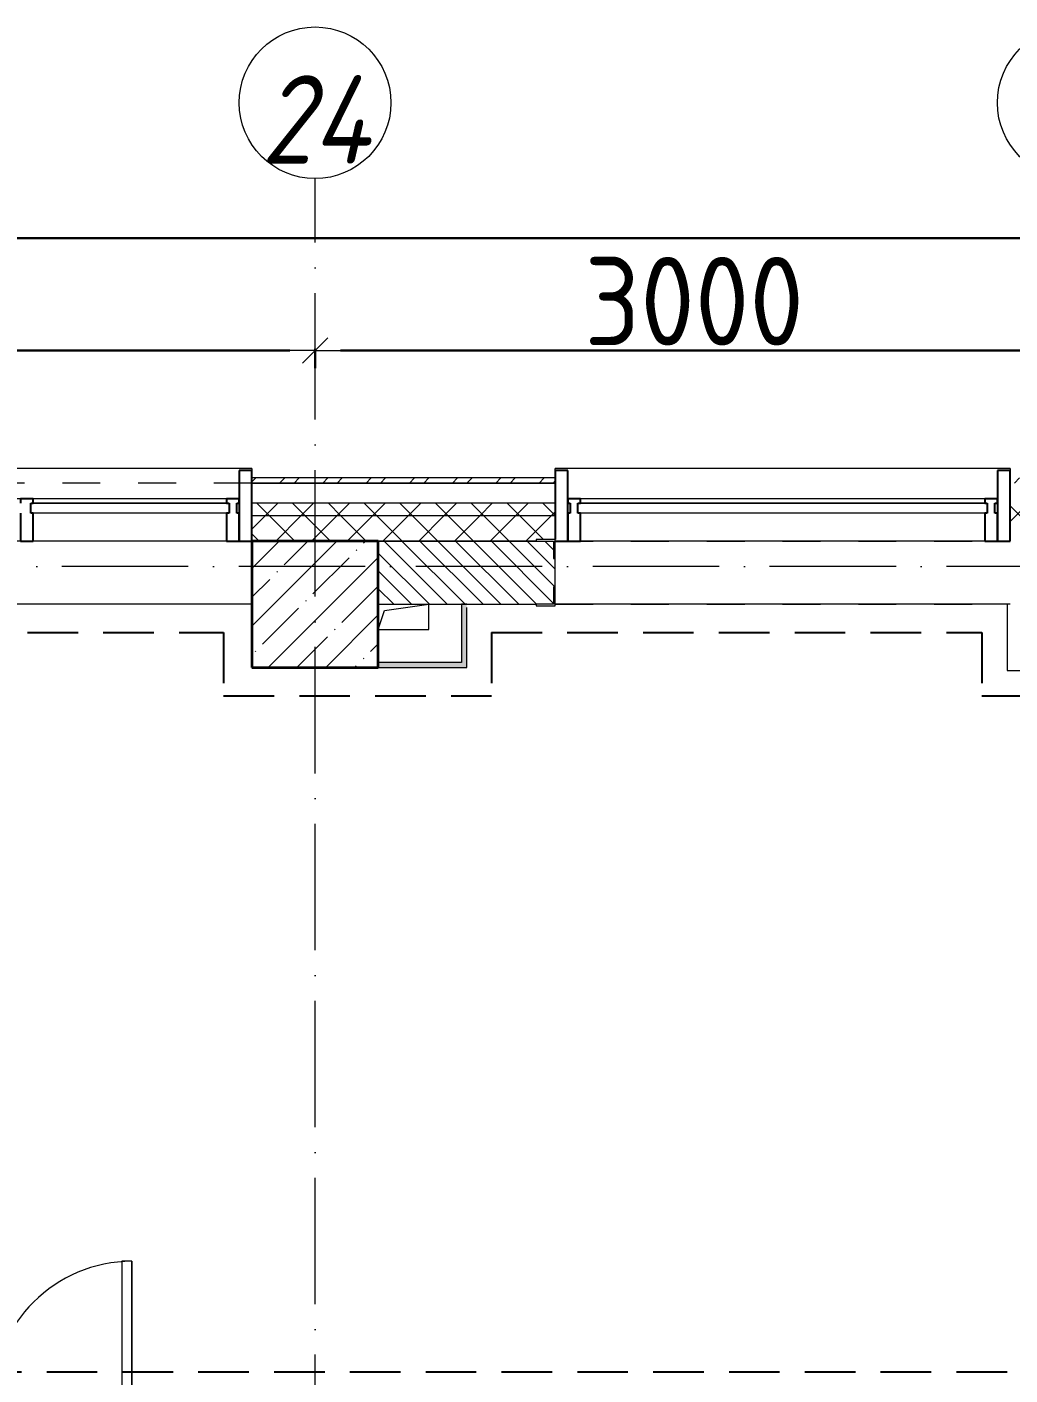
# Model space of a CAD drawing. Header units: millimetres. Extents: x -213536 to 1564669, y -45299 to 942238.
# Drawn here: x 242506 to 246396, y 220815 to 226150 of the extents above; entities that cross this region are included whole.
import ezdxf

# ---------------------------------------------------------------- set-up
doc = ezdxf.new("R2010")
doc.units = ezdxf.units.MM
for name, pattern in [('50_200_ШТРИХ_1Т_ш5_п1_п1_', [700, 500, -100, 0, -100]), ('Штрих короткий', [300, 150, -150]), ('Штриховая _2 мм - 1 мм_', [300, 200, -100])]:
    doc.linetypes.add(name, pattern=pattern)
for name, color, linetype, lineweight in [('0-1', 7, 'Continuous', 5), ('0-2', 7, 'Continuous', 9), ('Двери', 7, 'Continuous', 9), ('Импосты витража', 7, 'Continuous', 9), ('Импосты витража-1', 7, 'Continuous', 25), ('Несущие колонны', 7, 'Continuous', 9), ('Несущие колонны-1', 7, 'Continuous', 35), ('Обобщенные модели', 7, 'Continuous', 9), ('Общие ребра', 7, 'Continuous', 9), ('Окна', 7, 'Continuous', 9), ('Оси', 7, 'Continuous', 9), ('Оси-1', 7, 'Continuous', 20), ('Оси-2', 7, '50_200_ШТРИХ_1Т_ш5_п1_п1_', 9), ('Остекление-1', 7, 'Continuous', 9), ('Перемычка-1', 7, 'Штрих короткий', 9), ('Размеры', 7, 'Continuous', 15), ('Стены', 7, 'Continuous', 9), ('Стены-1', 7, 'Continuous', 13), ('Штриховка разреза-1', 7, 'Continuous', 9), ('Элементы узлов', 7, 'Continuous', 9)]:
    doc.layers.add(name, color=color, linetype=linetype, lineweight=lineweight)
doc.layers.add('СТ-1_1', color=7, linetype='Штриховая _2 мм - 1 мм_', lineweight=90, true_color=0x888888)
doc.layers.add('Штриховка разреза-3', color=7, linetype='Continuous', lineweight=9, true_color=0x0080ff)
doc.layers.get('0-2').off()
doc.styles.add('ISOCPEUR_I_1', font='isocpeui.ttf', dxfattribs={"width": 0.85, "height": 2.5})
doc.styles.add('СПДС', font='isocpeur.ttf', dxfattribs={"width": 0.9})
doc.dimstyles.new('Размера А3', dxfattribs={"dimtxt": 200, "dimasz": 100, "dimexe": 70, "dimexo": 100, "dimgap": 20, "dimtad": 1, "dimdec": 0, "dimrnd": 10, "dimzin": 0, "dimdsep": 46, "dimtxsty": 'СПДС', "dimblk": 'ARROWHEAD_6', "dimcen": 1, "dimclrd": 256, "dimclre": 256, "dimclrt": 256, "dimazin": 0, "dimtfac": 1, "dimtdec": 0, "dimtmove": 2, "dimatfit": 3, "dimfxl": 1, "dimtolj": 1, "dimtzin": 0, "dimarcsym": 0})
pattern_1 = [(45, (0, 0), (-70.71068, 70.71068), []), (135, (0, 0), (-70.71068, -70.71068), [])]

# ---------------------------------------------------------------- blocks, each defined once
blk = doc.blocks.new('Проем_Дверь_Прямоугольный - 1800х2700h_оконные проемы-25805030-АИ2_02_План отделки стен 2-го этажа _Часть 2_')
at = {"layer": 'Перемычка-1'}
for p, q in [((900, 125), (-900, 125)), ((900, -125), (-900, -125))]:
    blk.add_line(p, q, dxfattribs=at)
blk = doc.blocks.new('PNS_Панель прямоугольная1 - Нр_Стекло - 40мм-25293744-АИ2_02_План отделки стен 2-го этажа _Часть 2_')
at = {"layer": 'Остекление-1'}
for p, q in [((-800, 40), (800, 40)), ((-810, 0), (810, 0)), ((800, 0), (-800, 0))]:
    blk.add_line(p, q, dxfattribs=at)
blk = doc.blocks.new('Прямоугольный импост - Импост структурный с накладкой - 150мм-25651488-АИ2_02_План отделки стен 2-го этажа _Часть 2_')
at = {"layer": 'Импосты витража'}
for p, q in [((44650, -100), (46250, -100)), ((44650, -267), (46250, -267))]:
    blk.add_line(p, q, dxfattribs=at)
blk = doc.blocks.new('Прямоугольный импост - Импост структурный с накладкой - 150мм-25651501-АИ2_02_План отделки стен 2-го этажа _Часть 2_')
at = {"layer": 'Импосты витража-1'}
for p, q in [((-25, 0), (-25, 17)), ((-25, 17), (25, 17)), ((-15, 0), (-25, 0)), ((-15, -40), (-15, 0)), ((25, 0), (15, 0)), ((15, 0), (15, -40)), ((25, 17), (25, 0)), ((-25, -150), (-25, -40)), ((-25, -40), (-15, -40)), ((15, -40), (25, -40)), ((25, -40), (25, -150)), ((25, -150), (-25, -150))]:
    blk.add_line(p, q, dxfattribs=at)
blk = doc.blocks.new('Прямоугольный импост - Откос НВФ_50х280 мм-25995271-АИ2_02_План отделки стен 2-го этажа _Часть 2_')
at = {"layer": 'Импосты витража-1'}
for p, q in [((-50, 130), (0, 130)), ((-50, -150), (-50, 130)), ((0, 130), (0, -144)), ((0, -150), (-50, -150))]:
    blk.add_line(p, q, dxfattribs=at)
blk = doc.blocks.new('Прямоугольный импост - Откос НВФ_50х280 мм-V163-АИ2_02_План отделки стен 2-го этажа _Часть 2_')
at = {"layer": 'Импосты витража-1'}
for p, q in [((0, 130), (-50, 130)), ((-50, 130), (-50, -150)), ((0, -150), (0, 130)), ((-50, -150), (0, -150))]:
    blk.add_line(p, q, dxfattribs=at)
blk = doc.blocks.new('PNS_Панель прямоугольная1 - Нр_Стекло - 40мм-25374206-АИ2_02_План отделки стен 2-го этажа _Часть 2_')
at = {"layer": 'Остекление-1'}
for p, q in [((-382.5, 40), (382.5, 40)), ((-392.5, 0), (392.5, 0)), ((382.5, 0), (-382.5, 0))]:
    blk.add_line(p, q, dxfattribs=at)
blk = doc.blocks.new('Прямоугольный импост - Импост структурный с накладкой - 150мм-25669420-АИ2_02_План отделки стен 2-го этажа _Часть 2_')
at = {"layer": 'Импосты витража'}
for p, q in [((74850, -100), (75615, -100)), ((74850, -267), (75615, -267))]:
    blk.add_line(p, q, dxfattribs=at)
blk = doc.blocks.new('Прямоугольный импост - Импост структурный с накладкой - 150мм-25647644-АИ2_02_План отделки стен 2-го этажа _Часть 2_')
at = {"layer": 'Импосты витража-1'}
for p, q in [((-25, 0), (-25, 17)), ((-25, 17), (25, 17)), ((-15, 0), (-25, 0)), ((-15, -40), (-15, 0)), ((25, 0), (15, 0)), ((15, 0), (15, -40)), ((25, 17), (25, 0)), ((-25, -150), (-25, -40)), ((-25, -40), (-15, -40)), ((15, -40), (25, -40)), ((25, -40), (25, -150)), ((25, -150), (-25, -150))]:
    blk.add_line(p, q, dxfattribs=at)
blk = doc.blocks.new('Прямоугольный импост - Импост структурный с накладкой - 150мм-25647633-АИ2_02_План отделки стен 2-го этажа _Часть 2_')
at = {"layer": 'Импосты витража-1'}
for p, q in [((-25, 0), (-25, 17)), ((-25, 17), (25, 17)), ((-15, 0), (-25, 0)), ((-15, -40), (-15, 0)), ((25, 17), (25, 0)), ((-25, -150), (-25, -40)), ((-25, -40), (-15, -40)), ((25, -40), (25, -150)), ((25, -150), (-25, -150))]:
    blk.add_line(p, q, dxfattribs=at)
blk = doc.blocks.new('Прямоугольный импост - Откос НВФ_50х280 мм-V153-АИ2_02_План отделки стен 2-го этажа _Часть 2_')
at = {"layer": 'Импосты витража-1'}
for p, q in [((0, 130), (-50, 130)), ((-50, 130), (-50, -150)), ((0, -150), (0, 130)), ((-50, -150), (0, -150))]:
    blk.add_line(p, q, dxfattribs=at)
blk = doc.blocks.new('Проем_Дверь_Прямоугольный - 5500х2700h_оконные проемы-30617494-АИ2_02_План отделки стен 2-го этажа _Часть 2_')
at = {"layer": 'Перемычка-1'}
for p, q in [((2750, 115), (-2750, 115)), ((2750, -115), (-2750, -115))]:
    blk.add_line(p, q, dxfattribs=at)
blk = doc.blocks.new('Дверь_Витражная_СКБ_2Ст2 - ДВВ_ДАО_СОШ_Классы-V176-АИ2_02_План отделки стен 2-го этажа _Часть 2_')
at = {"layer": 'Двери'}
for p, q in [((-775, 1035), (-775, 35)), ((775, 585), (775, 35))]:
    blk.add_line(p, q, dxfattribs=at)
for centre, radius, start, end in [((-775, 35), 1000, 360, 90), ((775, 35), 550, 90, 180)]:
    blk.add_arc(centre, radius, start, end, dxfattribs=at)
at = {"layer": 'Элементы узлов'}
for p, q in [((-713, 1035), (-753, 1035)), ((-753, 1035), (-753, 35)), ((-713, 35), (-713, 1035)), ((775, 585), (735, 585)), ((735, 585), (735, 35)), ((775, 35), (775, 585)), ((-825, 35), (-825, -35)), ((-775, 35), (-825, 35)), ((-775, 35), (-825, 35)), ((-825, 35), (-825, -35)), ((-775, -35), (-775, 35)), ((-775, -35), (-775, 35)), ((-753, 35), (-713, 35)), ((735, 35), (775, 35)), ((775, -35), (775, 35)), ((775, 35), (825, 35)), ((775, 35), (775, -35)), ((825, 35), (775, 35)), ((825, 35), (825, -35)), ((825, -35), (825, 35)), ((-825, -35), (-775, -35)), ((-825, -35), (-775, -35)), ((825, -35), (775, -35)), ((775, -35), (825, -35))]:
    blk.add_line(p, q, dxfattribs=at)
blk = doc.blocks.new('Фахверк_СКБ_Уголок - 250_2700-27497298-АИ2_02_План отделки стен 2-го этажа _Часть 2_')
at = {"layer": 'Обобщенные модели'}
for p, q in [((200, 181), (125, 181)), ((125, 181), (125, 106)), ((131, 106), (131, 175)), ((131, 175), (200, 175)), ((200, 175), (200, 181)), ((125, 106), (131, 106)), ((131, -6), (125, -6)), ((125, -6), (125, -81)), ((131, -75), (131, -6)), ((125, -81), (200, -81)), ((200, -75), (131, -75)), ((200, -81), (200, -75))]:
    blk.add_line(p, q, dxfattribs=at)
blk = doc.blocks.new('AR_Отверстие прямоугольное _в плите_ - AR_Отверстие прямоугольное _в плите_-V209-АИ2_02_План отделки стен 2-го этажа _Часть 2_')
at = {"layer": 'Обобщенные модели'}
for p, q in [((-100, -50), (-75, 25)), ((-75, 25), (100, 50)), ((100, -50), (100, 50)), ((-100, -50), (100, -50))]:
    blk.add_line(p, q, dxfattribs=at)
blk = doc.blocks.new('Отлив_СКБ - Отлив витража_120_НВФ-31885513-АИ2_02_План отделки стен 2-го этажа _Часть 2_')
at = {"layer": 'Окна'}
for p, q in [((0, 113), (0, 120)), ((7800, 120), (0, 120)), ((7800, 120), (7800, 113)), ((50, 2), (7750, 2))]:
    blk.add_line(p, q, dxfattribs=at)
blk = doc.blocks.new('Отлив_СКБ - Отлив витража_120_НВФ-31885689-АИ2_02_План отделки стен 2-го этажа _Часть 2_')
at = {"layer": 'Окна'}
for p, q in [((0, 113), (0, 120)), ((1800, 120), (0, 120)), ((1800, 120), (1800, 113)), ((50, 2), (1750, 2))]:
    blk.add_line(p, q, dxfattribs=at)
blk = doc.blocks.new('0125-Р-ОО-Ш2-АР-о_23_10_2024_rvt-1-АИ2_02_План отделки стен 2-го этажа _Часть 2_')
at = {"layer": 'Несущие колонны'}
h = blk.add_hatch(dxfattribs=at)
h.set_pattern_fill('FP_1', color=256, style=0, pattern_type=2)
h.set_pattern_definition([(45, (0, 0), (-114.04925, 114.04925), []), (45, (114.05, 0), (-114.04925, 114.04925), [201.612, -40.322, 3.353, -36.97])])
h.paths.add_polyline_path([(37150, 10800), (37650, 10800), (37650, 11300), (37150, 11300)], flags=0)
at = {"layer": 'Штриховка разреза-1'}
h = blk.add_hatch(dxfattribs=at)
h.set_pattern_fill('FP_80', color=256, style=0, pattern_type=2)
h.set_pattern_definition([(45, (0, 0), (-85.5366, 85.5366), []), (45, (57.02, 0), (-85.5366, 85.5366), [])])
h.paths.add_polyline_path([(40665, 11530), (40665, 11550), (40150, 11550), (40150, 11530)], flags=0)
h.paths.add_polyline_path([(37894.8, 11530), (38350, 11530), (38350, 11550), (37150, 11550), (37150, 11530)], flags=0)
h.paths.add_polyline_path([(29350, 11530), (29350, 11550), (26200, 11550), (26200, 11530), (29040.9, 11530)], flags=0)
h = blk.add_hatch(dxfattribs=at)
h.set_pattern_fill('FP_81', color=256, style=0, pattern_type=2)
h.set_pattern_definition(pattern_1)
h.paths.add_polyline_path([(76700, 11400), (76700, 11450), (70350, 11450), (70350, 11400), (76106.4, 11400)], flags=0)
h.paths.add_polyline_path([(67718.5, 11400), (68550, 11400), (68550, 11450), (67350, 11450), (67350, 11400)], flags=0)
h.paths.add_polyline_path([(64350, 11400), (65550, 11400), (65550, 11450), (64350, 11450)], flags=0)
h.paths.add_polyline_path([(61350, 11400), (62550, 11400), (62550, 11450), (61350, 11450)], flags=0)
h.paths.add_polyline_path([(59330.6, 11400), (59550, 11400), (59550, 11450), (58350, 11450), (58350, 11400)], flags=0)
h.paths.add_polyline_path([(53550, 11400), (53550, 11450), (52350, 11450), (52350, 11400), (53272.7, 11400)], flags=0)
h.paths.add_polyline_path([(56534.6, 11400), (56550, 11400), (56550, 11450), (55350, 11450), (55350, 11400), (55602.6, 11400)], flags=0)
h.paths.add_polyline_path([(50010.7, 11400), (50550, 11400), (50550, 11450), (49350, 11450), (49350, 11400)], flags=0)
h.paths.add_polyline_path([(47550, 11400), (47550, 11450), (46350, 11450), (46350, 11400), (47214.7, 11400)], flags=0)
h.paths.add_polyline_path([(44418.8, 11400), (44550, 11400), (44550, 11450), (43350, 11450), (43350, 11400), (43486.8, 11400)], flags=0)
h.paths.add_polyline_path([(41156.8, 11400), (41550, 11400), (41550, 11450), (40150, 11450), (40150, 11400), (40690.8, 11400)], flags=0)
h.paths.add_polyline_path([(38350, 11400), (38350, 11450), (37150, 11450), (37150, 11400), (37894.8, 11400)], flags=0)
h.paths.add_polyline_path([(29350, 11400), (29350, 11450), (26180, 11450), (26180, 11400), (29040.9, 11400)], flags=0)
h = blk.add_hatch(dxfattribs=at)
h.set_pattern_fill('FP_81', color=256, style=0, pattern_type=2)
h.set_pattern_definition(pattern_1)
h.paths.add_polyline_path([(74200, 11300), (76700, 11300), (76700, 11400), (70350, 11400), (70350, 11306), (70425, 11306), (70425, 11300), (73700, 11300)], flags=0)
h.paths.add_polyline_path([(68475, 11300), (68475, 11306), (68550, 11306), (68550, 11400), (67350, 11400), (67350, 11306), (67425, 11306), (67425, 11300), (67718.5, 11300)], flags=0)
h.paths.add_polyline_path([(65200, 11300), (65475, 11300), (65475, 11306), (65550, 11306), (65550, 11400), (64350, 11400), (64350, 11306), (64425, 11306), (64425, 11300), (64922.5, 11300)], flags=0)
h.paths.add_polyline_path([(62126.6, 11300), (62475, 11300), (62475, 11306), (62550, 11306), (62550, 11400), (61350, 11400), (61350, 11306), (61425, 11306), (61425, 11300), (61700, 11300)], flags=0)
h.paths.add_polyline_path([(58425, 11300), (59475, 11300), (59475, 11306), (59550, 11306), (59550, 11400), (58350, 11400), (58350, 11306), (58425, 11306)], flags=0)
h.paths.add_polyline_path([(55700, 11300), (56475, 11300), (56475, 11306), (56550, 11306), (56550, 11400), (55350, 11400), (55350, 11306), (55425, 11306), (55425, 11300), (55602.6, 11300)], flags=0)
h.paths.add_polyline_path([(52806.7, 11300), (53475, 11300), (53475, 11306), (53550, 11306), (53550, 11400), (52350, 11400), (52350, 11306), (52425, 11306), (52425, 11300), (52700, 11300)], flags=0)
h.paths.add_polyline_path([(50010.7, 11300), (50475, 11300), (50475, 11306), (50550, 11306), (50550, 11400), (49350, 11400), (49350, 11306), (49425, 11306), (49425, 11300)], flags=0)
h.paths.add_polyline_path([(47200, 11300), (47475, 11300), (47475, 11306), (47550, 11306), (47550, 11400), (46350, 11400), (46350, 11306), (46425, 11306), (46425, 11300), (46748.7, 11300)], flags=0)
h.paths.add_polyline_path([(44475, 11300), (44475, 11306), (44550, 11306), (44550, 11400), (43350, 11400), (43350, 11306), (43425, 11306), (43425, 11300), (44418.8, 11300)], flags=0)
h.paths.add_polyline_path([(41475, 11300), (41475, 11306), (41550, 11306), (41550, 11400), (40150, 11400), (40150, 11300), (41200, 11300)], flags=0)
h.paths.add_polyline_path([(38275, 11300), (38275, 11306), (38350, 11306), (38350, 11400), (37150, 11400), (37150, 11300), (37894.8, 11300)], flags=0)
h.paths.add_polyline_path([(29275, 11300), (29275, 11306), (29350, 11306), (29350, 11400), (26180, 11400), (26180, 11300), (29040.9, 11300)], flags=0)
h = blk.add_hatch(dxfattribs=at)
h.set_pattern_fill('FP_2', color=256, style=0, pattern_type=2)
h.set_pattern_definition([(135, (0, 0), (-35.35534, -35.35534), [])])
h.paths.add_polyline_path([(38275, 11050), (38344, 11050), (38344, 11119), (38350, 11119), (38350, 11231), (38344, 11231), (38344, 11300), (37650, 11300), (37650, 11050), (38094, 11050)], flags=0)
at = {"layer": 'Несущие колонны-1'}
for p, q in [((37650, 11300), (37150, 11300)), ((37150, 11300), (37150, 10800)), ((37650, 10800), (37650, 11300)), ((37150, 10800), (37650, 10800))]:
    blk.add_line(p, q, dxfattribs=at)
at = {"layer": 'Общие ребра'}
for p, q in [((38350, 11450), (37150, 11450)), ((38350, 11400), (37150, 11400)), ((37650, 11300), (38275, 11300)), ((38275, 11300), (37650, 11300))]:
    blk.add_line(p, q, dxfattribs=at)
at = {"layer": 'Стены'}
for p, q in [((37150, 11050), (31650, 11050)), ((40138, 11050), (38350, 11050))]:
    blk.add_line(p, q, dxfattribs=at)
at = {"layer": 'Стены-1'}
for p, q in [((38350, 11550), (37150, 11550)), ((37150, 11550), (37150, 11530)), ((38350, 11530), (37150, 11530)), ((37150, 11530), (37150, 11300)), ((37150, 11530), (38350, 11530)), ((38350, 11530), (38350, 11550)), ((38350, 11306), (38350, 11530)), ((37150, 11300), (37650, 11300)), ((37650, 11300), (37650, 11050)), ((38350, 11119), (38350, 11231)), ((37650, 11050), (38275, 11050))]:
    blk.add_line(p, q, dxfattribs=at)
at = {"layer": '0-2'}
for name, p in [('Отлив_СКБ - Отлив витража_120_НВФ-31885513-АИ2_02_План отделки стен 2-го этажа _Часть 2_', (29350, 11467)), ('Прямоугольный импост - Откос НВФ_50х280 мм-V153-АИ2_02_План отделки стен 2-го этажа _Часть 2_', (37150, 11450)), ('Отлив_СКБ - Отлив витража_120_НВФ-31885689-АИ2_02_План отделки стен 2-го этажа _Часть 2_', (38350, 11467)), ('Прямоугольный импост - Откос НВФ_50х280 мм-V163-АИ2_02_План отделки стен 2-го этажа _Часть 2_', (40150, 11450)), ('Проем_Дверь_Прямоугольный - 5500х2700h_оконные проемы-30617494-АИ2_02_План отделки стен 2-го этажа _Часть 2_', (34400, 11415)), ('AR_Отверстие прямоугольное _в плите_ - AR_Отверстие прямоугольное _в плите_-V209-АИ2_02_План отделки стен 2-го этажа _Часть 2_', (37750, 11000)), ('Дверь_Витражная_СКБ_2Ст2 - ДВВ_ДАО_СОШ_Классы-V176-АИ2_02_План отделки стен 2-го этажа _Часть 2_', (35900, 7865))]:
    blk.add_blockref(name, p, dxfattribs=at)
at = {"layer": '0-2', "extrusion": (0, 0, -1)}
for name, p in [('Прямоугольный импост - Откос НВФ_50х280 мм-25995271-АИ2_02_План отделки стен 2-го этажа _Часть 2_', (-38350, 11450)), ('Прямоугольный импост - Импост структурный с накладкой - 150мм-25647633-АИ2_02_План отделки стен 2-го этажа _Часть 2_', (-36260, 11450)), ('Прямоугольный импост - Импост структурный с накладкой - 150мм-25647644-АИ2_02_План отделки стен 2-го этажа _Часть 2_', (-37075, 11450)), ('Прямоугольный импост - Импост структурный с накладкой - 150мм-25651501-АИ2_02_План отделки стен 2-го этажа _Часть 2_', (-38425, 11450)), ('Прямоугольный импост - Импост структурный с накладкой - 150мм-25651501-АИ2_02_План отделки стен 2-го этажа _Часть 2_', (-40075, 11450))]:
    blk.add_blockref(name, p, dxfattribs=at)
at = {"layer": '0-2', "rotation": 180}
for name, p in [('PNS_Панель прямоугольная1 - Нр_Стекло - 40мм-25374206-АИ2_02_План отделки стен 2-го этажа _Часть 2_', (36667.5, 11450)), ('Прямоугольный импост - Импост структурный с накладкой - 150мм-25669420-АИ2_02_План отделки стен 2-го этажа _Часть 2_', (111900, 11200)), ('PNS_Панель прямоугольная1 - Нр_Стекло - 40мм-25293744-АИ2_02_План отделки стен 2-го этажа _Часть 2_', (39250, 11450)), ('Прямоугольный импост - Импост структурный с накладкой - 150мм-25651488-АИ2_02_План отделки стен 2-го этажа _Часть 2_', (84700, 11200)), ('Фахверк_СКБ_Уголок - 250_2700-27497298-АИ2_02_План отделки стен 2-го этажа _Часть 2_', (38475, 11225)), ('Проем_Дверь_Прямоугольный - 1800х2700h_оконные проемы-25805030-АИ2_02_План отделки стен 2-го этажа _Часть 2_', (39250, 11175))]:
    blk.add_blockref(name, p, dxfattribs=at)
blk = doc.blocks.new('Ось сетки - Круг_Ø6_00__ISO-2_5_0_9K_-16731441-АИ2_02_План отделки стен 2-го этажа _Часть 2_')
at = {"layer": 'Оси-1'}
blk.add_circle((0, 0), 3, dxfattribs=at)
blk = doc.blocks.new('ARROWHEAD_6')
at = {"color": 0, "linetype": 'Continuous'}
for p, q in [((0, 0), (-1, 0)), ((-0.5, -0.5), (0.5, 0.5))]:
    blk.add_line(p, q, dxfattribs=at)
blk = doc.blocks.new('*D3074')
at = {"layer": 'Defpoints', "color": 0, "transparency": 16777216}
for p in [(237645.6, 224975.8), (243645.6, 224975.8), (243645.6, 224869.7)]:
    blk.add_point(p, dxfattribs=at)
at = {"layer": 'Размеры', "lineweight": -2, "transparency": 16777216}
for p, q in [((237645.6, 224875.8), (237645.6, 224799.7)), ((237745.6, 224869.7), (243545.6, 224869.7)), ((243645.6, 224875.8), (243645.6, 224799.7))]:
    blk.add_line(p, q, dxfattribs=at)
at = {"layer": 'Размеры', "lineweight": -2, "transparency": 16777216, "xscale": 100, "yscale": 100, "zscale": 100, "rotation": 180}
blk.add_blockref('ARROWHEAD_6', (237645.6, 224869.7), dxfattribs=at)
at = {"layer": 'Размеры', "lineweight": -2, "transparency": 16777216, "xscale": 100, "yscale": 100, "zscale": 100}
blk.add_blockref('ARROWHEAD_6', (243645.6, 224869.7), dxfattribs=at)
at = {"layer": 'Размеры', "lineweight": 25, "transparency": 16777216, "insert": (240645.6, 225064.7), "char_height": 350, "width": 2.488, "attachment_point": 5, "style": 'СПДС'}
blk.add_mtext('\\A1;6000', dxfattribs=at)
blk = doc.blocks.new('*D3075')
at = {"layer": 'Defpoints', "color": 0, "transparency": 16777216}
for p in [(243645.6, 224975.8), (246645.6, 224975.8), (246645.6, 224869.7)]:
    blk.add_point(p, dxfattribs=at)
at = {"layer": 'Размеры', "lineweight": -2, "transparency": 16777216}
for p, q in [((243645.6, 224875.8), (243645.6, 224799.7)), ((243745.6, 224869.7), (246545.6, 224869.7)), ((246645.6, 224875.8), (246645.6, 224799.7))]:
    blk.add_line(p, q, dxfattribs=at)
at = {"layer": 'Размеры', "lineweight": -2, "transparency": 16777216, "xscale": 100, "yscale": 100, "zscale": 100, "rotation": 180}
blk.add_blockref('ARROWHEAD_6', (243645.6, 224869.7), dxfattribs=at)
at = {"layer": 'Размеры', "lineweight": -2, "transparency": 16777216, "xscale": 100, "yscale": 100, "zscale": 100}
blk.add_blockref('ARROWHEAD_6', (246645.6, 224869.7), dxfattribs=at)
at = {"layer": 'Размеры', "lineweight": 25, "transparency": 16777216, "insert": (245145.6, 225064.7), "char_height": 350, "width": 2.488, "attachment_point": 5, "style": 'СПДС'}
blk.add_mtext('\\A1;3000', dxfattribs=at)
blk = doc.blocks.new('*D3086')
at = {"layer": 'Defpoints', "color": 0, "transparency": 16777216}
for p in [(234645.6, 225419.6), (280745.6, 225313.5), (280745.6, 224279.9)]:
    blk.add_point(p, dxfattribs=at)
at = {"layer": 'Размеры', "lineweight": -2, "transparency": 16777216}
for p, q in [((280745.6, 224379.9), (280745.6, 225383.5)), ((234645.6, 225319.6), (234645.6, 225243.5)), ((234745.6, 225313.5), (280645.6, 225313.5))]:
    blk.add_line(p, q, dxfattribs=at)
at = {"layer": 'Размеры', "lineweight": -2, "transparency": 16777216, "xscale": 100, "yscale": 100, "zscale": 100, "rotation": 180}
blk.add_blockref('ARROWHEAD_6', (234645.6, 225313.5), dxfattribs=at)
at = {"layer": 'Размеры', "lineweight": -2, "transparency": 16777216, "xscale": 100, "yscale": 100, "zscale": 100}
blk.add_blockref('ARROWHEAD_6', (280745.6, 225313.5), dxfattribs=at)
at = {"layer": 'Размеры', "lineweight": 25, "transparency": 16777216, "insert": (257695.6, 225508.5), "char_height": 350, "width": 2.997, "attachment_point": 5, "style": 'СПДС'}
blk.add_mtext('\\A1;46100', dxfattribs=at)
blk = doc.blocks.new('Оси1')
at = {"layer": 'Оси-2'}
for p, q in [((243645.6, 210594.5), (243645.6, 225549.9)), ((312453.9, 224015.2), (203926.8, 224015.2))]:
    blk.add_line(p, q, dxfattribs=at)
at = {"layer": 'Оси-1', "xscale": 99.99999999999993, "yscale": 99.99999999999993, "zscale": 99.99999999999993}
for p in [(243645.6, 225849.9), (246645.6, 225849.9)]:
    blk.add_blockref('Ось сетки - Круг_Ø6_00__ISO-2_5_0_9K_-16731441-АИ2_02_План отделки стен 2-го этажа _Часть 2_', p, dxfattribs=at)
at = {"layer": 'Оси', "insert": (243431.7, 225958.6), "char_height": 350, "width": 425.696, "attachment_point": 1, "style": 'ISOCPEUR_I_1'}
blk.add_mtext('24', dxfattribs=at)
at = {"layer": 'Размеры', "lineweight": 25}
for base, p1, p2, picture, middle in [((280745.6, 225313.5), (234645.6, 225419.6), (280745.6, 224279.9), '*D3086', (257695.6, 225508.5)), ((243645.6, 224869.7), (237645.6, 224975.8), (243645.6, 224975.8), '*D3074', (240645.6, 225064.7)), ((246645.6, 224869.7), (243645.6, 224975.8), (246645.6, 224975.8), '*D3075', (245145.6, 225064.7))]:
    dim = blk.add_linear_dim(base=base, p1=p1, p2=p2, dimstyle='Размера А3', override={"dimtxt": 350}, dxfattribs=at)
    dim.commit()
    dim.dimension.update_dxf_attribs({"geometry": picture, "text_midpoint": middle})

msp = doc.modelspace()

# ---------------------------------------------------------------- hatches: boundary and pattern name
at = {"layer": 'Штриховка разреза-3'}
for points in [[(244245.6, 223635.2), (244245.6, 223865.2), (244225.6, 223865.2), (244225.6, 223635.2)], [(243895.6, 223615.2), (244245.6, 223615.2), (244245.6, 223635.2), (243895.6, 223635.2)]]:
    msp.add_hatch(color=256, dxfattribs=at).paths.add_polyline_path(points, flags=0)

# ---------------------------------------------------------------- linework, layer by layer
at = {"layer": 'СТ-1_1', "lineweight": 25}
for p, q in [((238007.6, 223753.2), (243283.6, 223753.2)), ((243283.6, 223753.2), (243283.6, 223503.2)), ((244343.6, 223753.2), (246283.6, 223753.2)), ((244343.6, 223753.2), (244343.6, 223503.2)), ((246283.6, 223753.2), (246283.6, 223503.2)), ((243283.6, 223503.2), (244343.6, 223503.2)), ((246283.6, 223503.2), (246983.6, 223503.2)), ((246983.6, 220827.2), (230583.6, 220827.2))]:
    msp.add_line(p, q, dxfattribs=at)
at = {"layer": 'Стены-1'}
for p, q in [((244245.6, 223865.2), (244225.6, 223865.2)), ((244225.6, 223865.2), (244225.6, 223635.2)), ((244245.6, 223615.2), (244245.6, 223853.2)), ((246383.6, 223865.2), (246383.6, 223603.2)), ((246395.6, 223865.2), (246383.6, 223865.2)), ((244225.6, 223635.2), (243895.6, 223635.2)), ((243895.6, 223635.2), (243895.6, 223615.2)), ((243895.6, 223615.2), (244245.6, 223615.2)), ((246383.6, 223603.2), (247095.6, 223603.2))]:
    msp.add_line(p, q, dxfattribs=at)

# ---------------------------------------------------------------- block references
at = {"color": 2, "lineweight": 30}
msp.add_blockref('Оси1', (0, 0), dxfattribs=at)
at = {"layer": '0-1'}
msp.add_blockref('0125-Р-ОО-Ш2-АР-о_23_10_2024_rvt-1-АИ2_02_План отделки стен 2-го этажа _Часть 2_', (206245.6, 212815.2), dxfattribs=at)

doc.saveas('drawing.dxf')
